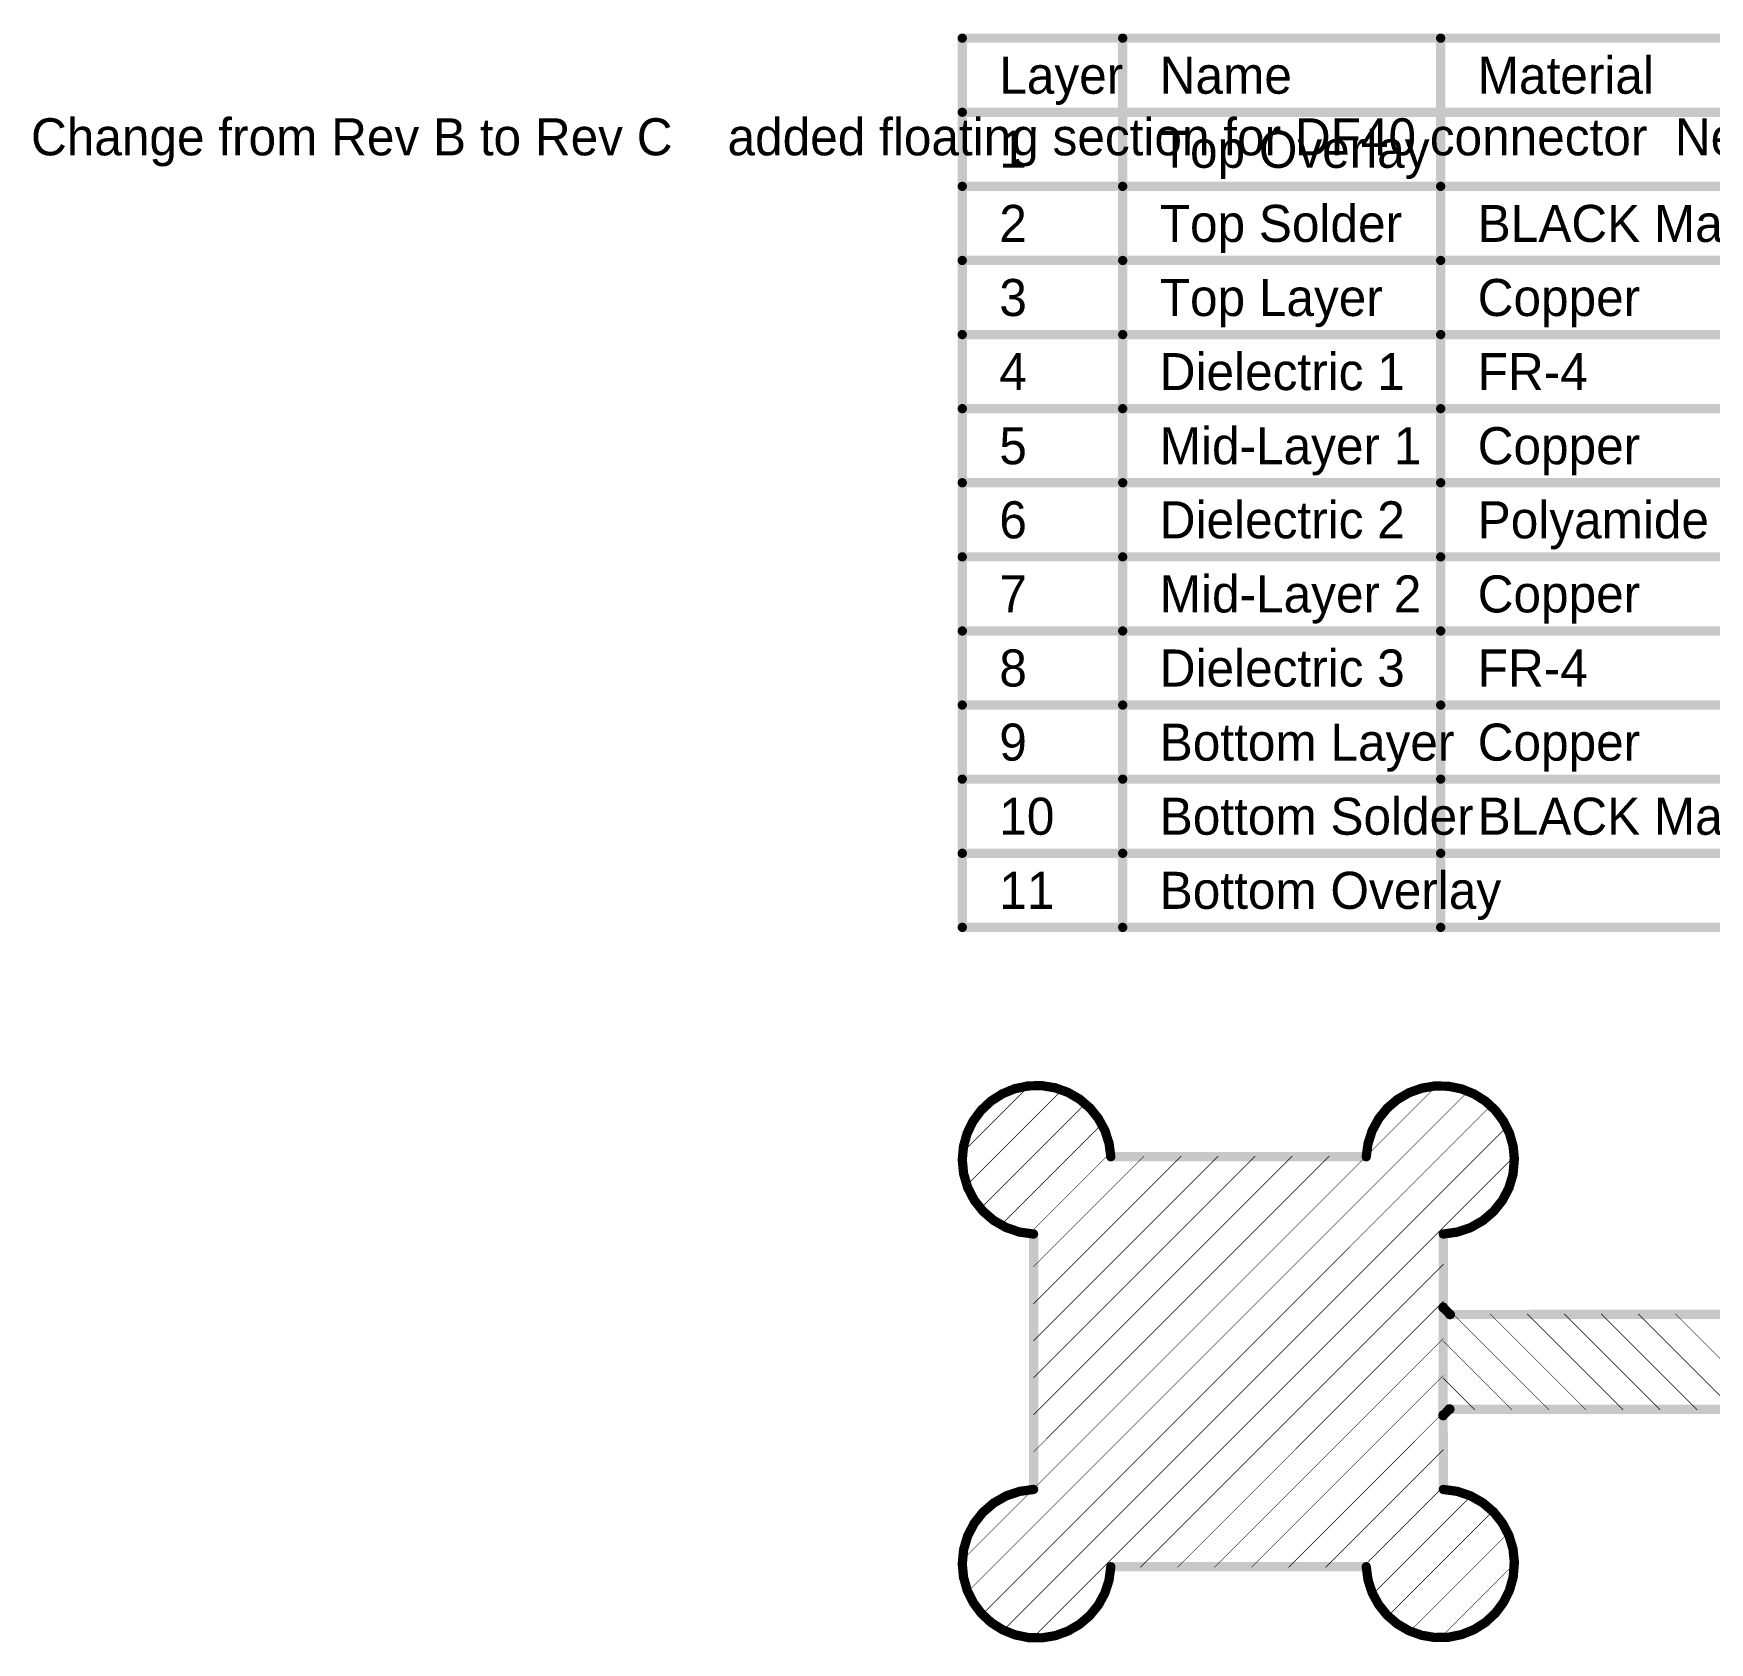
# Model space of a CAD drawing. Extents: x 17 to 262, y 47 to 156.
# Drawn here: x 16.9 to 85.8, y 90 to 156.1 of the extents above; entities that cross this region are included whole.
import ezdxf

# ---------------------------------------------------------------- set-up
doc = ezdxf.new("R2010")
doc.units = 0
doc.layers.add('MECHANICAL16', color=56, linetype='CONTINUOUS')

msp = doc.modelspace()

# ---------------------------------------------------------------- linework, layer by layer
at = {"layer": 'MECHANICAL16'}
for points, const_width in [([(55.069, 155.95), (131.912, 155.95)], 0.381), ([(55.069, 119.374), (55.069, 155.95)], 0.381), ([(61.669, 119.374), (61.669, 155.95)], 0.381), ([(74.75, 119.374), (74.75, 155.95)], 0.381), ([(55.069, 152.902), (131.912, 152.902)], 0.381), ([(55.069, 149.854), (61.669, 149.854)], 0.381), ([(61.669, 149.854), (74.75, 149.854)], 0.381), ([(74.75, 149.854), (90.716, 149.854)], 0.381), ([(55.069, 146.806), (61.669, 146.806)], 0.381), ([(61.669, 146.806), (74.75, 146.806)], 0.381), ([(74.75, 146.806), (90.716, 146.806)], 0.381), ([(55.069, 143.758), (61.669, 143.758)], 0.381), ([(61.669, 143.758), (74.75, 143.758)], 0.381), ([(74.75, 143.758), (90.716, 143.758)], 0.381), ([(55.069, 140.71), (61.669, 140.71)], 0.381), ([(61.669, 140.71), (74.75, 140.71)], 0.381), ([(74.75, 140.71), (90.716, 140.71)], 0.381), ([(55.069, 137.662), (61.669, 137.662)], 0.381), ([(61.669, 137.662), (74.75, 137.662)], 0.381), ([(74.75, 137.662), (90.716, 137.662)], 0.381), ([(55.069, 134.614), (61.669, 134.614)], 0.381), ([(61.669, 134.614), (74.75, 134.614)], 0.381), ([(74.75, 134.614), (90.716, 134.614)], 0.381), ([(55.069, 131.566), (61.669, 131.566)], 0.381), ([(61.669, 131.566), (74.75, 131.566)], 0.381), ([(74.75, 131.566), (90.716, 131.566)], 0.381), ([(55.069, 128.518), (61.669, 128.518)], 0.381), ([(61.669, 128.518), (74.75, 128.518)], 0.381), ([(74.75, 128.518), (90.716, 128.518)], 0.381), ([(55.069, 125.47), (61.669, 125.47)], 0.381), ([(61.669, 125.47), (74.75, 125.47)], 0.381), ([(74.75, 125.47), (90.716, 125.47)], 0.381), ([(55.069, 122.422), (61.669, 122.422)], 0.381), ([(61.669, 122.422), (74.75, 122.422)], 0.381), ([(74.75, 122.422), (90.716, 122.422)], 0.381), ([(55.069, 119.374), (61.669, 119.374)], 0.381), ([(61.669, 119.374), (74.75, 119.374)], 0.381), ([(74.75, 119.374), (90.716, 119.374)], 0.381), ([(55.097, 110.134), (57.836, 112.874)], 0.0254), ([(55.256, 108.77), (59.178, 112.691)], 0.0254), ([(55.293, 92.043), (75.888, 112.637)], 0.0254), ([(55.847, 111.853), (56.255, 112.232)], 0.381), ([(56.255, 112.232), (56.724, 112.532)], 0.381), ([(56.724, 112.532), (57.24, 112.741)], 0.381), ([(57.24, 112.741), (57.786, 112.853)], 0.381), ([(57.786, 112.853), (58.342, 112.864)], 0.381), ([(58.342, 112.864), (58.892, 112.775)], 0.381), ([(58.892, 112.775), (59.416, 112.587)], 0.381), ([(59.416, 112.587), (59.897, 112.307)], 0.381), ([(59.897, 112.307), (60.32, 111.944)], 0.381), ([(71.688, 109.962), (74.594, 112.867)], 0.0254), ([(72.547, 111.933), (72.968, 112.293)], 0.381), ([(72.968, 112.293), (73.446, 112.572)], 0.381), ([(73.446, 112.572), (73.967, 112.759)], 0.381), ([(73.967, 112.759), (74.514, 112.849)], 0.381), ([(74.514, 112.849), (75.068, 112.839)], 0.381), ([(75.068, 112.839), (75.611, 112.729)], 0.381), ([(75.611, 112.729), (76.125, 112.522)], 0.381), ([(76.125, 112.522), (76.593, 112.226)], 0.381), ([(76.593, 112.226), (76.999, 111.85)], 0.381), ([(55.516, 111.406), (55.847, 111.853)], 0.381), ([(55.819, 107.808), (60.134, 112.123)], 0.0254), ([(55.883, 91.109), (76.815, 112.04)], 0.0254), ([(60.32, 111.944), (60.669, 111.511)], 0.381), ([(60.669, 111.511), (60.935, 111.021)], 0.381), ([(72.199, 111.502), (72.547, 111.933)], 0.381), ([(76.999, 111.85), (77.331, 111.407)], 0.381), ([(55.12, 110.37), (55.27, 110.906)], 0.381), ([(55.27, 110.906), (55.516, 111.406)], 0.381), ([(56.662, 107.128), (60.808, 111.274)], 0.0254), ([(56.751, 90.453), (77.462, 111.163)], 0.0254), ([(60.935, 111.021), (61.107, 110.492)], 0.381), ([(71.762, 110.489), (71.934, 111.015)], 0.381), ([(71.934, 111.015), (72.199, 111.502)], 0.381), ([(77.331, 111.407), (77.578, 110.91)], 0.381), ([(77.578, 110.91), (77.73, 110.378)], 0.381), ([(55.069, 109.815), (55.12, 110.37)], 0.381), ([(61.107, 110.492), (61.18, 109.94)], 0.381), ([(71.688, 109.94), (71.762, 110.489)], 0.381), ([(77.73, 110.378), (77.784, 109.827)], 0.381), ([(55.069, 109.815), (55.125, 109.234)], 0.381), ([(57.825, 106.766), (61.161, 110.103)], 0.0254), ([(57.962, 90.14), (77.774, 109.951)], 0.0254), ([(58.001, 96.275), (71.686, 109.959)], 0.0254), ([(58.001, 97.799), (70.162, 109.959)], 0.0254), ([(58.001, 99.323), (68.638, 109.959)], 0.0254), ([(58.001, 100.847), (67.114, 109.959)], 0.0254), ([(58.001, 102.371), (65.59, 109.959)], 0.0254), ([(58.001, 103.895), (64.066, 109.959)], 0.0254), ([(58.001, 105.419), (62.542, 109.959)], 0.0254), ([(61.18, 109.94), (71.688, 109.94)], 0.381), ([(77.725, 109.212), (77.776, 109.791)], 0.381), ([(77.766, 109.804), (77.769, 109.82)], 0.381), ([(77.766, 109.804), (77.776, 109.791)], 0.381), ([(77.769, 109.82), (77.784, 109.827)], 0.381), ([(55.125, 109.234), (55.29, 108.674)], 0.381), ([(77.558, 108.657), (77.725, 109.212)], 0.381), ([(55.29, 108.674), (55.559, 108.156)], 0.381), ([(55.559, 108.156), (55.921, 107.698)], 0.381), ([(76.928, 107.69), (77.289, 108.143)], 0.381), ([(77.289, 108.143), (77.558, 108.657)], 0.381), ([(55.921, 107.698), (56.364, 107.318)], 0.381), ([(76.487, 107.313), (76.928, 107.69)], 0.381), ([(56.364, 107.318), (56.87, 107.028)], 0.381), ([(56.87, 107.028), (57.423, 106.841)], 0.381), ([(57.423, 106.841), (58.001, 106.761)], 0.381), ([(58.001, 96.254), (58.001, 106.761)], 0.381), ([(74.859, 106.761), (75.434, 106.84)], 0.381), ([(74.859, 103.755), (74.859, 106.761)], 0.381), ([(75.434, 106.84), (75.983, 107.026)], 0.381), ([(75.983, 107.026), (76.487, 107.313)], 0.381), ([(62.402, 93.055), (74.859, 105.513)], 0.0254), ([(63.926, 93.055), (74.859, 103.989)], 0.0254), ([(74.841, 103.732), (74.845, 103.748)], 0.381), ([(74.841, 103.732), (74.854, 103.718)], 0.381), ([(74.845, 103.748), (74.859, 103.755)], 0.381), ([(74.849, 99.315), (74.854, 103.718)], 0.381), ([(74.849, 99.315), (74.854, 103.718)], 0.381), ([(74.854, 103.718), (74.869, 103.72)], 0.381), ([(74.869, 103.72), (75.12, 103.475)], 0.381), ([(75.114, 103.462), (75.12, 103.475)], 0.381), ([(75.114, 103.462), (75.12, 103.448)], 0.381), ([(75.12, 103.448), (75.135, 103.444)], 0.381), ([(75.135, 103.444), (75.148, 103.451)], 0.381), ([(75.148, 103.451), (115.656, 103.462)], 0.381), ([(75.265, 103.471), (79.202, 99.533)], 0.0254), ([(76.788, 103.471), (80.726, 99.533)], 0.0254), ([(78.312, 103.472), (82.25, 99.533)], 0.0254), ([(79.836, 103.472), (83.774, 99.533)], 0.0254), ([(81.359, 103.472), (85.298, 99.533)], 0.0254), ([(82.883, 103.473), (86.822, 99.533)], 0.0254), ([(84.406, 103.473), (88.346, 99.533)], 0.0254), ([(65.45, 93.055), (74.852, 102.458)], 0.0254), ([(74.852, 102.359), (77.678, 99.533)], 0.0254), ([(66.974, 93.055), (74.851, 100.932)], 0.0254), ([(74.851, 100.837), (76.154, 99.533)], 0.0254), ([(68.498, 93.055), (74.849, 99.407)], 0.0254), ([(74.841, 99.297), (74.845, 99.313)], 0.381), ([(74.841, 99.297), (74.852, 99.285)], 0.381), ([(74.845, 99.313), (74.849, 99.315)], 0.381), ([(74.849, 99.315), (74.858, 99.32)], 0.381), ([(74.852, 99.285), (74.86, 96.254)], 0.381), ([(74.858, 99.32), (74.873, 99.315)], 0.381), ([(74.873, 99.315), (75.093, 99.548)], 0.381), ([(75.093, 99.548), (75.096, 99.564)], 0.381), ([(75.096, 99.564), (75.109, 99.571)], 0.381), ([(75.109, 99.571), (75.123, 99.566)], 0.381), ([(75.123, 99.566), (75.129, 99.553)], 0.381), ([(75.129, 99.553), (115.669, 99.553)], 0.381), ([(70.022, 93.055), (74.855, 97.889)], 0.0254), ([(55.082, 93.356), (57.999, 96.273)], 0.0254), ([(55.921, 95.316), (56.364, 95.697)], 0.381), ([(56.364, 95.697), (56.87, 95.986)], 0.381), ([(56.87, 95.986), (57.423, 96.174)], 0.381), ([(57.423, 96.174), (58.001, 96.254)], 0.381), ([(71.546, 93.055), (74.859, 96.369)], 0.0254), ([(71.956, 91.941), (76.009, 95.994)], 0.0254), ([(74.86, 96.254), (75.434, 96.175)], 0.381), ([(75.434, 96.175), (75.984, 95.989)], 0.381), ([(75.984, 95.989), (76.488, 95.702)], 0.381), ([(76.488, 95.702), (76.929, 95.325)], 0.381), ([(55.559, 94.859), (55.921, 95.316)], 0.381), ([(72.576, 91.038), (76.904, 95.366)], 0.0254), ([(76.929, 95.325), (77.29, 94.871)], 0.381), ([(55.125, 93.781), (55.29, 94.34)], 0.381), ([(55.29, 94.34), (55.559, 94.859)], 0.381), ([(73.475, 90.413), (77.518, 94.456)], 0.0254), ([(77.29, 94.871), (77.559, 94.358)], 0.381), ([(77.559, 94.358), (77.726, 93.802)], 0.381), ([(55.069, 93.199), (55.125, 93.781)], 0.381), ([(77.726, 93.802), (77.785, 93.225)], 0.381), ([(55.069, 93.199), (55.12, 92.645)], 0.381), ([(61.107, 92.523), (61.18, 93.075)], 0.381), ([(61.18, 93.075), (71.688, 93.075)], 0.381), ([(71.688, 93.075), (71.762, 92.526)], 0.381), ([(74.736, 90.149), (77.777, 93.19)], 0.0254), ([(77.731, 92.636), (77.777, 93.19)], 0.381), ([(77.767, 93.202), (77.77, 93.218)], 0.381), ([(77.767, 93.202), (77.777, 93.19)], 0.381), ([(77.77, 93.218), (77.785, 93.225)], 0.381), ([(55.12, 92.645), (55.27, 92.109)], 0.381), ([(60.935, 91.994), (61.107, 92.523)], 0.381), ([(71.762, 92.526), (71.934, 91.999)], 0.381), ([(77.579, 92.104), (77.731, 92.636)], 0.381), ([(55.27, 92.109), (55.516, 91.609)], 0.381), ([(55.516, 91.609), (55.847, 91.162)], 0.381), ([(60.669, 91.504), (60.935, 91.994)], 0.381), ([(71.934, 91.999), (72.199, 91.513)], 0.381), ([(72.199, 91.513), (72.547, 91.082)], 0.381), ([(77, 91.164), (77.332, 91.608)], 0.381), ([(77.332, 91.608), (77.579, 92.104)], 0.381), ([(55.847, 91.162), (56.255, 90.782)], 0.381), ([(59.897, 90.708), (60.32, 91.071)], 0.381), ([(60.32, 91.071), (60.669, 91.504)], 0.381), ([(72.547, 91.082), (72.968, 90.721)], 0.381), ([(76.593, 90.788), (77, 91.164)], 0.381), ([(56.255, 90.782), (56.724, 90.483)], 0.381), ([(56.724, 90.483), (57.24, 90.274)], 0.381), ([(57.24, 90.274), (57.786, 90.162)], 0.381), ([(57.786, 90.162), (58.342, 90.15)], 0.381), ([(58.342, 90.15), (58.892, 90.24)], 0.381), ([(58.892, 90.24), (59.416, 90.428)], 0.381), ([(59.416, 90.428), (59.897, 90.708)], 0.381), ([(72.968, 90.721), (73.446, 90.442)], 0.381), ([(73.446, 90.442), (73.968, 90.255)], 0.381), ([(73.968, 90.255), (74.514, 90.165)], 0.381), ([(74.514, 90.165), (75.068, 90.175)], 0.381), ([(75.068, 90.175), (75.611, 90.285)], 0.381), ([(75.611, 90.285), (76.125, 90.492)], 0.381), ([(76.125, 90.492), (76.593, 90.788)], 0.381)]:
    msp.add_lwpolyline(points, dxfattribs=dict(at, const_width=const_width))
for points, const_width in [([(54.974, 155.95, 1), (55.165, 155.95, 1)], 0.191), ([(54.974, 155.95, 1), (55.165, 155.95, 1)], 0.191), ([(61.574, 155.95, 1), (61.765, 155.95, 1)], 0.191), ([(74.655, 155.95, 1), (74.846, 155.95, 1)], 0.191), ([(54.974, 152.902, 1), (55.165, 152.902, 1)], 0.191), ([(54.974, 149.854, 1), (55.165, 149.854, 1)], 0.191), ([(61.574, 149.854, 1), (61.765, 149.854, 1)], 0.191), ([(61.574, 149.854, 1), (61.765, 149.854, 1)], 0.191), ([(74.655, 149.854, 1), (74.846, 149.854, 1)], 0.191), ([(74.655, 149.854, 1), (74.846, 149.854, 1)], 0.191), ([(54.974, 146.806, 1), (55.165, 146.806, 1)], 0.191), ([(61.574, 146.806, 1), (61.765, 146.806, 1)], 0.191), ([(61.574, 146.806, 1), (61.765, 146.806, 1)], 0.191), ([(74.655, 146.806, 1), (74.846, 146.806, 1)], 0.191), ([(74.655, 146.806, 1), (74.846, 146.806, 1)], 0.191), ([(54.974, 143.758, 1), (55.165, 143.758, 1)], 0.191), ([(61.574, 143.758, 1), (61.765, 143.758, 1)], 0.191), ([(61.574, 143.758, 1), (61.765, 143.758, 1)], 0.191), ([(74.655, 143.758, 1), (74.846, 143.758, 1)], 0.191), ([(74.655, 143.758, 1), (74.846, 143.758, 1)], 0.191), ([(54.974, 140.71, 1), (55.165, 140.71, 1)], 0.191), ([(61.574, 140.71, 1), (61.765, 140.71, 1)], 0.191), ([(61.574, 140.71, 1), (61.765, 140.71, 1)], 0.191), ([(74.655, 140.71, 1), (74.846, 140.71, 1)], 0.191), ([(74.655, 140.71, 1), (74.846, 140.71, 1)], 0.191), ([(54.974, 137.662, 1), (55.165, 137.662, 1)], 0.191), ([(61.574, 137.662, 1), (61.765, 137.662, 1)], 0.191), ([(61.574, 137.662, 1), (61.765, 137.662, 1)], 0.191), ([(74.655, 137.662, 1), (74.846, 137.662, 1)], 0.191), ([(74.655, 137.662, 1), (74.846, 137.662, 1)], 0.191), ([(54.974, 134.614, 1), (55.165, 134.614, 1)], 0.191), ([(61.574, 134.614, 1), (61.765, 134.614, 1)], 0.191), ([(61.574, 134.614, 1), (61.765, 134.614, 1)], 0.191), ([(74.655, 134.614, 1), (74.846, 134.614, 1)], 0.191), ([(74.655, 134.614, 1), (74.846, 134.614, 1)], 0.191), ([(54.974, 131.566, 1), (55.165, 131.566, 1)], 0.191), ([(61.574, 131.566, 1), (61.765, 131.566, 1)], 0.191), ([(61.574, 131.566, 1), (61.765, 131.566, 1)], 0.191), ([(74.655, 131.566, 1), (74.846, 131.566, 1)], 0.191), ([(74.655, 131.566, 1), (74.846, 131.566, 1)], 0.191), ([(54.974, 128.518, 1), (55.165, 128.518, 1)], 0.191), ([(61.574, 128.518, 1), (61.765, 128.518, 1)], 0.191), ([(61.574, 128.518, 1), (61.765, 128.518, 1)], 0.191), ([(74.655, 128.518, 1), (74.846, 128.518, 1)], 0.191), ([(74.655, 128.518, 1), (74.846, 128.518, 1)], 0.191), ([(54.974, 125.47, 1), (55.165, 125.47, 1)], 0.191), ([(61.574, 125.47, 1), (61.765, 125.47, 1)], 0.191), ([(61.574, 125.47, 1), (61.765, 125.47, 1)], 0.191), ([(74.655, 125.47, 1), (74.846, 125.47, 1)], 0.191), ([(74.655, 125.47, 1), (74.846, 125.47, 1)], 0.191), ([(54.974, 122.422, 1), (55.165, 122.422, 1)], 0.191), ([(61.574, 122.422, 1), (61.765, 122.422, 1)], 0.191), ([(61.574, 122.422, 1), (61.765, 122.422, 1)], 0.191), ([(74.655, 122.422, 1), (74.846, 122.422, 1)], 0.191), ([(74.655, 122.422, 1), (74.846, 122.422, 1)], 0.191), ([(54.974, 119.374, 1), (55.165, 119.374, 1)], 0.191), ([(54.974, 119.374, 1), (55.165, 119.374, 1)], 0.191), ([(61.574, 119.374, 1), (61.765, 119.374, 1)], 0.191), ([(61.574, 119.374, 1), (61.765, 119.374, 1)], 0.191), ([(61.574, 119.374, 1), (61.765, 119.374, 1)], 0.191), ([(74.655, 119.374, 1), (74.846, 119.374, 1)], 0.191), ([(74.655, 119.374, 1), (74.846, 119.374, 1)], 0.191), ([(74.655, 119.374, 1), (74.846, 119.374, 1)], 0.191), ([(56.16, 112.232, 1), (56.35, 112.232, 1)], 0.191), ([(56.16, 112.232, 1), (56.35, 112.232, 1)], 0.191), ([(56.629, 112.532, 1), (56.82, 112.532, 1)], 0.191), ([(56.629, 112.532, 1), (56.82, 112.532, 1)], 0.191), ([(57.145, 112.741, 1), (57.336, 112.741, 1)], 0.191), ([(57.145, 112.741, 1), (57.336, 112.741, 1)], 0.191), ([(57.69, 112.853, 1), (57.881, 112.853, 1)], 0.191), ([(57.69, 112.853, 1), (57.881, 112.853, 1)], 0.191), ([(57.83, 112.874, 1), (57.842, 112.874, 1)], 0.0127), ([(58.247, 112.864, 1), (58.438, 112.864, 1)], 0.191), ([(58.247, 112.864, 1), (58.438, 112.864, 1)], 0.191), ([(58.797, 112.775, 1), (58.987, 112.775, 1)], 0.191), ([(58.797, 112.775, 1), (58.987, 112.775, 1)], 0.191), ([(59.172, 112.691, 1), (59.184, 112.691, 1)], 0.0127), ([(59.321, 112.587, 1), (59.511, 112.587, 1)], 0.191), ([(59.321, 112.587, 1), (59.511, 112.587, 1)], 0.191), ([(59.802, 112.307, 1), (59.992, 112.307, 1)], 0.191), ([(59.802, 112.307, 1), (59.992, 112.307, 1)], 0.191), ([(72.872, 112.293, 1), (73.063, 112.293, 1)], 0.191), ([(72.872, 112.293, 1), (73.063, 112.293, 1)], 0.191), ([(73.351, 112.572, 1), (73.542, 112.572, 1)], 0.191), ([(73.351, 112.572, 1), (73.542, 112.572, 1)], 0.191), ([(73.872, 112.759, 1), (74.063, 112.759, 1)], 0.191), ([(73.872, 112.759, 1), (74.063, 112.759, 1)], 0.191), ([(74.419, 112.849, 1), (74.609, 112.849, 1)], 0.191), ([(74.419, 112.849, 1), (74.609, 112.849, 1)], 0.191), ([(74.588, 112.867, 1), (74.6, 112.867, 1)], 0.0127), ([(74.973, 112.839, 1), (75.163, 112.839, 1)], 0.191), ([(74.973, 112.839, 1), (75.163, 112.839, 1)], 0.191), ([(75.515, 112.729, 1), (75.706, 112.729, 1)], 0.191), ([(75.515, 112.729, 1), (75.706, 112.729, 1)], 0.191), ([(75.881, 112.637, 1), (75.894, 112.637, 1)], 0.0127), ([(76.029, 112.522, 1), (76.22, 112.522, 1)], 0.191), ([(76.029, 112.522, 1), (76.22, 112.522, 1)], 0.191), ([(76.497, 112.226, 1), (76.688, 112.226, 1)], 0.191), ([(76.497, 112.226, 1), (76.688, 112.226, 1)], 0.191), ([(55.752, 111.853, 1), (55.943, 111.853, 1)], 0.191), ([(55.752, 111.853, 1), (55.943, 111.853, 1)], 0.191), ([(60.127, 112.123, 1), (60.14, 112.123, 1)], 0.0127), ([(60.224, 111.944, 1), (60.415, 111.944, 1)], 0.191), ([(60.224, 111.944, 1), (60.415, 111.944, 1)], 0.191), ([(60.574, 111.511, 1), (60.765, 111.511, 1)], 0.191), ([(60.574, 111.511, 1), (60.765, 111.511, 1)], 0.191), ([(72.452, 111.933, 1), (72.642, 111.933, 1)], 0.191), ([(72.452, 111.933, 1), (72.642, 111.933, 1)], 0.191), ([(76.808, 112.04, 1), (76.821, 112.04, 1)], 0.0127), ([(76.904, 111.85, 1), (77.095, 111.85, 1)], 0.191), ([(76.904, 111.85, 1), (77.095, 111.85, 1)], 0.191), ([(55.175, 110.906, 1), (55.366, 110.906, 1)], 0.191), ([(55.175, 110.906, 1), (55.366, 110.906, 1)], 0.191), ([(55.42, 111.406, 1), (55.611, 111.406, 1)], 0.191), ([(55.42, 111.406, 1), (55.611, 111.406, 1)], 0.191), ([(60.84, 111.021, 1), (61.03, 111.021, 1)], 0.191), ([(60.84, 111.021, 1), (61.03, 111.021, 1)], 0.191), ([(60.802, 111.274, 1), (60.815, 111.274, 1)], 0.0127), ([(71.839, 111.015, 1), (72.03, 111.015, 1)], 0.191), ([(71.839, 111.015, 1), (72.03, 111.015, 1)], 0.191), ([(72.104, 111.502, 1), (72.294, 111.502, 1)], 0.191), ([(72.104, 111.502, 1), (72.294, 111.502, 1)], 0.191), ([(77.236, 111.407, 1), (77.427, 111.407, 1)], 0.191), ([(77.236, 111.407, 1), (77.427, 111.407, 1)], 0.191), ([(77.482, 110.91, 1), (77.673, 110.91, 1)], 0.191), ([(77.482, 110.91, 1), (77.673, 110.91, 1)], 0.191), ([(77.455, 111.163, 1), (77.468, 111.163, 1)], 0.0127), ([(55.025, 110.37, 1), (55.215, 110.37, 1)], 0.191), ([(55.025, 110.37, 1), (55.215, 110.37, 1)], 0.191), ([(61.012, 110.492, 1), (61.202, 110.492, 1)], 0.191), ([(61.012, 110.492, 1), (61.202, 110.492, 1)], 0.191), ([(71.667, 110.489, 1), (71.857, 110.489, 1)], 0.191), ([(71.667, 110.489, 1), (71.857, 110.489, 1)], 0.191), ([(77.635, 110.378, 1), (77.825, 110.378, 1)], 0.191), ([(77.635, 110.378, 1), (77.825, 110.378, 1)], 0.191), ([(54.974, 109.815, 1), (55.165, 109.815, 1)], 0.191), ([(54.974, 109.815, 1), (55.165, 109.815, 1)], 0.191), ([(55.09, 110.134, 1), (55.103, 110.134, 1)], 0.0127), ([(61.085, 109.94, 1), (61.275, 109.94, 1)], 0.191), ([(61.085, 109.94, 1), (61.275, 109.94, 1)], 0.191), ([(61.155, 110.103, 1), (61.168, 110.103, 1)], 0.0127), ([(62.536, 109.959, 1), (62.548, 109.959, 1)], 0.0127), ([(64.06, 109.959, 1), (64.072, 109.959, 1)], 0.0127), ([(65.584, 109.959, 1), (65.596, 109.959, 1)], 0.0127), ([(67.108, 109.959, 1), (67.12, 109.959, 1)], 0.0127), ([(68.632, 109.959, 1), (68.644, 109.959, 1)], 0.0127), ([(70.156, 109.959, 1), (70.168, 109.959, 1)], 0.0127), ([(71.593, 109.94, 1), (71.783, 109.94, 1)], 0.191), ([(71.593, 109.94, 1), (71.783, 109.94, 1)], 0.191), ([(71.68, 109.959, 1), (71.692, 109.959, 1)], 0.0127), ([(71.682, 109.962, 1), (71.695, 109.962, 1)], 0.0127), ([(77.671, 109.804, 1), (77.861, 109.804, 1)], 0.191), ([(77.671, 109.804, 1), (77.861, 109.804, 1)], 0.191), ([(77.674, 109.82, 1), (77.865, 109.82, 1)], 0.191), ([(77.674, 109.82, 1), (77.865, 109.82, 1)], 0.191), ([(77.681, 109.791, 1), (77.871, 109.791, 1)], 0.191), ([(77.681, 109.791, 1), (77.871, 109.791, 1)], 0.191), ([(77.689, 109.827, 1), (77.879, 109.827, 1)], 0.191), ([(77.689, 109.827, 1), (77.879, 109.827, 1)], 0.191), ([(77.767, 109.951, 1), (77.78, 109.951, 1)], 0.0127), ([(55.03, 109.234, 1), (55.22, 109.234, 1)], 0.191), ([(55.03, 109.234, 1), (55.22, 109.234, 1)], 0.191), ([(77.63, 109.212, 1), (77.821, 109.212, 1)], 0.191), ([(77.63, 109.212, 1), (77.821, 109.212, 1)], 0.191), ([(55.195, 108.674, 1), (55.385, 108.674, 1)], 0.191), ([(55.195, 108.674, 1), (55.385, 108.674, 1)], 0.191), ([(55.25, 108.77, 1), (55.263, 108.77, 1)], 0.0127), ([(55.464, 108.156, 1), (55.654, 108.156, 1)], 0.191), ([(55.464, 108.156, 1), (55.654, 108.156, 1)], 0.191), ([(77.194, 108.143, 1), (77.385, 108.143, 1)], 0.191), ([(77.194, 108.143, 1), (77.385, 108.143, 1)], 0.191), ([(77.463, 108.657, 1), (77.654, 108.657, 1)], 0.191), ([(77.463, 108.657, 1), (77.654, 108.657, 1)], 0.191), ([(55.826, 107.698, 1), (56.016, 107.698, 1)], 0.191), ([(55.826, 107.698, 1), (56.016, 107.698, 1)], 0.191), ([(55.812, 107.808, 1), (55.825, 107.808, 1)], 0.0127), ([(76.833, 107.69, 1), (77.023, 107.69, 1)], 0.191), ([(76.833, 107.69, 1), (77.023, 107.69, 1)], 0.191), ([(56.268, 107.318, 1), (56.459, 107.318, 1)], 0.191), ([(56.268, 107.318, 1), (56.459, 107.318, 1)], 0.191), ([(56.656, 107.128, 1), (56.669, 107.128, 1)], 0.0127), ([(56.775, 107.028, 1), (56.966, 107.028, 1)], 0.191), ([(56.775, 107.028, 1), (56.966, 107.028, 1)], 0.191), ([(57.328, 106.841, 1), (57.518, 106.841, 1)], 0.191), ([(57.328, 106.841, 1), (57.518, 106.841, 1)], 0.191), ([(57.906, 106.761, 1), (58.097, 106.761, 1)], 0.191), ([(57.906, 106.761, 1), (58.097, 106.761, 1)], 0.191), ([(74.764, 106.761, 1), (74.954, 106.761, 1)], 0.191), ([(74.764, 106.761, 1), (74.954, 106.761, 1)], 0.191), ([(75.338, 106.84, 1), (75.529, 106.84, 1)], 0.191), ([(75.338, 106.84, 1), (75.529, 106.84, 1)], 0.191), ([(75.888, 107.026, 1), (76.078, 107.026, 1)], 0.191), ([(75.888, 107.026, 1), (76.078, 107.026, 1)], 0.191), ([(76.392, 107.313, 1), (76.582, 107.313, 1)], 0.191), ([(76.392, 107.313, 1), (76.582, 107.313, 1)], 0.191), ([(57.818, 106.766, 1), (57.831, 106.766, 1)], 0.0127), ([(74.853, 105.513, 1), (74.865, 105.513, 1)], 0.0127), ([(57.995, 105.419, 1), (58.008, 105.419, 1)], 0.0127), ([(57.995, 103.895, 1), (58.008, 103.895, 1)], 0.0127), ([(74.746, 103.732, 1), (74.936, 103.732, 1)], 0.191), ([(74.746, 103.732, 1), (74.936, 103.732, 1)], 0.191), ([(74.749, 103.748, 1), (74.94, 103.748, 1)], 0.191), ([(74.749, 103.748, 1), (74.94, 103.748, 1)], 0.191), ([(74.759, 103.718, 1), (74.949, 103.718, 1)], 0.191), ([(74.759, 103.718, 1), (74.949, 103.718, 1)], 0.191), ([(74.759, 103.718, 1), (74.949, 103.718, 1)], 0.191), ([(74.759, 103.718, 1), (74.949, 103.718, 1)], 0.191), ([(74.764, 103.755, 1), (74.954, 103.755, 1)], 0.191), ([(74.764, 103.755, 1), (74.954, 103.755, 1)], 0.191), ([(74.774, 103.72, 1), (74.964, 103.72, 1)], 0.191), ([(74.774, 103.72, 1), (74.964, 103.72, 1)], 0.191), ([(74.853, 103.989, 1), (74.865, 103.989, 1)], 0.0127), ([(75.019, 103.462, 1), (75.21, 103.462, 1)], 0.191), ([(75.019, 103.462, 1), (75.21, 103.462, 1)], 0.191), ([(75.024, 103.475, 1), (75.215, 103.475, 1)], 0.191), ([(75.024, 103.475, 1), (75.215, 103.475, 1)], 0.191), ([(75.025, 103.448, 1), (75.216, 103.448, 1)], 0.191), ([(75.025, 103.448, 1), (75.216, 103.448, 1)], 0.191), ([(75.04, 103.444, 1), (75.23, 103.444, 1)], 0.191), ([(75.04, 103.444, 1), (75.23, 103.444, 1)], 0.191), ([(75.053, 103.451, 1), (75.243, 103.451, 1)], 0.191), ([(75.053, 103.451, 1), (75.243, 103.451, 1)], 0.191), ([(75.258, 103.471, 1), (75.271, 103.471, 1)], 0.0127), ([(76.782, 103.471, 1), (76.795, 103.471, 1)], 0.0127), ([(78.306, 103.472, 1), (78.318, 103.472, 1)], 0.0127), ([(79.829, 103.472, 1), (79.842, 103.472, 1)], 0.0127), ([(81.353, 103.472, 1), (81.365, 103.472, 1)], 0.0127), ([(82.876, 103.473, 1), (82.889, 103.473, 1)], 0.0127), ([(84.4, 103.473, 1), (84.413, 103.473, 1)], 0.0127), ([(57.995, 102.371, 1), (58.008, 102.371, 1)], 0.0127), ([(74.846, 102.458, 1), (74.859, 102.458, 1)], 0.0127), ([(74.846, 102.359, 1), (74.859, 102.359, 1)], 0.0127), ([(57.995, 100.847, 1), (58.008, 100.847, 1)], 0.0127), ([(74.844, 100.932, 1), (74.857, 100.932, 1)], 0.0127), ([(74.844, 100.837, 1), (74.857, 100.837, 1)], 0.0127), ([(57.995, 99.323, 1), (58.008, 99.323, 1)], 0.0127), ([(74.746, 99.297, 1), (74.937, 99.297, 1)], 0.191), ([(74.746, 99.297, 1), (74.937, 99.297, 1)], 0.191), ([(74.749, 99.313, 1), (74.94, 99.313, 1)], 0.191), ([(74.749, 99.313, 1), (74.94, 99.313, 1)], 0.191), ([(74.754, 99.315, 1), (74.944, 99.315, 1)], 0.191), ([(74.754, 99.315, 1), (74.944, 99.315, 1)], 0.191), ([(74.754, 99.315, 1), (74.944, 99.315, 1)], 0.191), ([(74.754, 99.315, 1), (74.944, 99.315, 1)], 0.191), ([(74.756, 99.285, 1), (74.947, 99.285, 1)], 0.191), ([(74.756, 99.285, 1), (74.947, 99.285, 1)], 0.191), ([(74.763, 99.32, 1), (74.954, 99.32, 1)], 0.191), ([(74.763, 99.32, 1), (74.954, 99.32, 1)], 0.191), ([(74.777, 99.315, 1), (74.968, 99.315, 1)], 0.191), ([(74.777, 99.315, 1), (74.968, 99.315, 1)], 0.191), ([(74.843, 99.407, 1), (74.855, 99.407, 1)], 0.0127), ([(74.998, 99.548, 1), (75.188, 99.548, 1)], 0.191), ([(74.998, 99.548, 1), (75.188, 99.548, 1)], 0.191), ([(75.001, 99.564, 1), (75.191, 99.564, 1)], 0.191), ([(75.001, 99.564, 1), (75.191, 99.564, 1)], 0.191), ([(75.014, 99.571, 1), (75.204, 99.571, 1)], 0.191), ([(75.014, 99.571, 1), (75.204, 99.571, 1)], 0.191), ([(75.028, 99.566, 1), (75.219, 99.566, 1)], 0.191), ([(75.028, 99.566, 1), (75.219, 99.566, 1)], 0.191), ([(75.034, 99.553, 1), (75.225, 99.553, 1)], 0.191), ([(75.034, 99.553, 1), (75.225, 99.553, 1)], 0.191), ([(76.148, 99.533, 1), (76.161, 99.533, 1)], 0.0127), ([(77.672, 99.533, 1), (77.685, 99.533, 1)], 0.0127), ([(79.196, 99.533, 1), (79.209, 99.533, 1)], 0.0127), ([(80.72, 99.533, 1), (80.733, 99.533, 1)], 0.0127), ([(82.244, 99.533, 1), (82.257, 99.533, 1)], 0.0127), ([(83.768, 99.533, 1), (83.781, 99.533, 1)], 0.0127), ([(85.292, 99.533, 1), (85.305, 99.533, 1)], 0.0127), ([(57.995, 97.799, 1), (58.008, 97.799, 1)], 0.0127), ([(74.849, 97.889, 1), (74.862, 97.889, 1)], 0.0127), ([(56.268, 95.697, 1), (56.459, 95.697, 1)], 0.191), ([(56.268, 95.697, 1), (56.459, 95.697, 1)], 0.191), ([(56.775, 95.986, 1), (56.966, 95.986, 1)], 0.191), ([(56.775, 95.986, 1), (56.966, 95.986, 1)], 0.191), ([(57.328, 96.174, 1), (57.518, 96.174, 1)], 0.191), ([(57.328, 96.174, 1), (57.518, 96.174, 1)], 0.191), ([(57.906, 96.254, 1), (58.097, 96.254, 1)], 0.191), ([(57.906, 96.254, 1), (58.097, 96.254, 1)], 0.191), ([(57.993, 96.273, 1), (58.006, 96.273, 1)], 0.0127), ([(57.995, 96.275, 1), (58.008, 96.275, 1)], 0.0127), ([(74.764, 96.254, 1), (74.955, 96.254, 1)], 0.191), ([(74.764, 96.254, 1), (74.955, 96.254, 1)], 0.191), ([(74.853, 96.369, 1), (74.866, 96.369, 1)], 0.0127), ([(75.339, 96.175, 1), (75.53, 96.175, 1)], 0.191), ([(75.339, 96.175, 1), (75.53, 96.175, 1)], 0.191), ([(75.888, 95.989, 1), (76.079, 95.989, 1)], 0.191), ([(75.888, 95.989, 1), (76.079, 95.989, 1)], 0.191), ([(76.002, 95.994, 1), (76.015, 95.994, 1)], 0.0127), ([(76.393, 95.702, 1), (76.583, 95.702, 1)], 0.191), ([(76.393, 95.702, 1), (76.583, 95.702, 1)], 0.191), ([(55.826, 95.316, 1), (56.016, 95.316, 1)], 0.191), ([(55.826, 95.316, 1), (56.016, 95.316, 1)], 0.191), ([(76.834, 95.325, 1), (77.024, 95.325, 1)], 0.191), ([(76.834, 95.325, 1), (77.024, 95.325, 1)], 0.191), ([(76.898, 95.366, 1), (76.911, 95.366, 1)], 0.0127), ([(55.195, 94.34, 1), (55.385, 94.34, 1)], 0.191), ([(55.195, 94.34, 1), (55.385, 94.34, 1)], 0.191), ([(55.464, 94.859, 1), (55.654, 94.859, 1)], 0.191), ([(55.464, 94.859, 1), (55.654, 94.859, 1)], 0.191), ([(77.195, 94.871, 1), (77.386, 94.871, 1)], 0.191), ([(77.195, 94.871, 1), (77.386, 94.871, 1)], 0.191), ([(77.464, 94.358, 1), (77.655, 94.358, 1)], 0.191), ([(77.464, 94.358, 1), (77.655, 94.358, 1)], 0.191), ([(77.512, 94.456, 1), (77.525, 94.456, 1)], 0.0127), ([(55.03, 93.781, 1), (55.22, 93.781, 1)], 0.191), ([(55.03, 93.781, 1), (55.22, 93.781, 1)], 0.191), ([(77.631, 93.802, 1), (77.822, 93.802, 1)], 0.191), ([(77.631, 93.802, 1), (77.822, 93.802, 1)], 0.191), ([(54.974, 93.199, 1), (55.165, 93.199, 1)], 0.191), ([(54.974, 93.199, 1), (55.165, 93.199, 1)], 0.191), ([(55.076, 93.356, 1), (55.089, 93.356, 1)], 0.0127), ([(61.085, 93.075, 1), (61.275, 93.075, 1)], 0.191), ([(61.085, 93.075, 1), (61.275, 93.075, 1)], 0.191), ([(71.593, 93.075, 1), (71.783, 93.075, 1)], 0.191), ([(71.593, 93.075, 1), (71.783, 93.075, 1)], 0.191), ([(77.672, 93.202, 1), (77.862, 93.202, 1)], 0.191), ([(77.672, 93.202, 1), (77.862, 93.202, 1)], 0.191), ([(77.675, 93.218, 1), (77.866, 93.218, 1)], 0.191), ([(77.675, 93.218, 1), (77.866, 93.218, 1)], 0.191), ([(77.682, 93.19, 1), (77.872, 93.19, 1)], 0.191), ([(77.682, 93.19, 1), (77.872, 93.19, 1)], 0.191), ([(77.69, 93.225, 1), (77.88, 93.225, 1)], 0.191), ([(77.69, 93.225, 1), (77.88, 93.225, 1)], 0.191), ([(77.771, 93.19, 1), (77.783, 93.19, 1)], 0.0127), ([(55.025, 92.645, 1), (55.215, 92.645, 1)], 0.191), ([(55.025, 92.645, 1), (55.215, 92.645, 1)], 0.191), ([(61.012, 92.523, 1), (61.202, 92.523, 1)], 0.191), ([(61.012, 92.523, 1), (61.202, 92.523, 1)], 0.191), ([(62.396, 93.055, 1), (62.408, 93.055, 1)], 0.0127), ([(63.92, 93.055, 1), (63.932, 93.055, 1)], 0.0127), ([(65.444, 93.055, 1), (65.456, 93.055, 1)], 0.0127), ([(66.968, 93.055, 1), (66.98, 93.055, 1)], 0.0127), ([(68.492, 93.055, 1), (68.504, 93.055, 1)], 0.0127), ([(70.016, 93.055, 1), (70.028, 93.055, 1)], 0.0127), ([(71.54, 93.055, 1), (71.552, 93.055, 1)], 0.0127), ([(71.667, 92.526, 1), (71.857, 92.526, 1)], 0.191), ([(71.667, 92.526, 1), (71.857, 92.526, 1)], 0.191), ([(77.636, 92.636, 1), (77.826, 92.636, 1)], 0.191), ([(77.636, 92.636, 1), (77.826, 92.636, 1)], 0.191), ([(55.175, 92.109, 1), (55.366, 92.109, 1)], 0.191), ([(55.175, 92.109, 1), (55.366, 92.109, 1)], 0.191), ([(55.287, 92.043, 1), (55.3, 92.043, 1)], 0.0127), ([(55.42, 91.609, 1), (55.611, 91.609, 1)], 0.191), ([(55.42, 91.609, 1), (55.611, 91.609, 1)], 0.191), ([(60.84, 91.994, 1), (61.03, 91.994, 1)], 0.191), ([(60.84, 91.994, 1), (61.03, 91.994, 1)], 0.191), ([(71.839, 91.999, 1), (72.03, 91.999, 1)], 0.191), ([(71.839, 91.999, 1), (72.03, 91.999, 1)], 0.191), ([(71.949, 91.941, 1), (71.962, 91.941, 1)], 0.0127), ([(72.104, 91.513, 1), (72.294, 91.513, 1)], 0.191), ([(72.104, 91.513, 1), (72.294, 91.513, 1)], 0.191), ([(77.237, 91.608, 1), (77.427, 91.608, 1)], 0.191), ([(77.237, 91.608, 1), (77.427, 91.608, 1)], 0.191), ([(77.483, 92.104, 1), (77.674, 92.104, 1)], 0.191), ([(77.483, 92.104, 1), (77.674, 92.104, 1)], 0.191), ([(55.752, 91.162, 1), (55.943, 91.162, 1)], 0.191), ([(55.752, 91.162, 1), (55.943, 91.162, 1)], 0.191), ([(55.877, 91.109, 1), (55.89, 91.109, 1)], 0.0127), ([(60.224, 91.071, 1), (60.415, 91.071, 1)], 0.191), ([(60.224, 91.071, 1), (60.415, 91.071, 1)], 0.191), ([(60.574, 91.504, 1), (60.765, 91.504, 1)], 0.191), ([(60.574, 91.504, 1), (60.765, 91.504, 1)], 0.191), ([(72.452, 91.082, 1), (72.642, 91.082, 1)], 0.191), ([(72.452, 91.082, 1), (72.642, 91.082, 1)], 0.191), ([(72.57, 91.038, 1), (72.582, 91.038, 1)], 0.0127), ([(76.905, 91.164, 1), (77.095, 91.164, 1)], 0.191), ([(76.905, 91.164, 1), (77.095, 91.164, 1)], 0.191), ([(56.16, 90.782, 1), (56.35, 90.782, 1)], 0.191), ([(56.16, 90.782, 1), (56.35, 90.782, 1)], 0.191), ([(56.629, 90.483, 1), (56.82, 90.483, 1)], 0.191), ([(56.629, 90.483, 1), (56.82, 90.483, 1)], 0.191), ([(56.745, 90.453, 1), (56.758, 90.453, 1)], 0.0127), ([(57.145, 90.274, 1), (57.336, 90.274, 1)], 0.191), ([(57.145, 90.274, 1), (57.336, 90.274, 1)], 0.191), ([(57.69, 90.162, 1), (57.881, 90.162, 1)], 0.191), ([(57.69, 90.162, 1), (57.881, 90.162, 1)], 0.191), ([(58.247, 90.15, 1), (58.438, 90.15, 1)], 0.191), ([(58.247, 90.15, 1), (58.438, 90.15, 1)], 0.191), ([(58.797, 90.24, 1), (58.987, 90.24, 1)], 0.191), ([(58.797, 90.24, 1), (58.987, 90.24, 1)], 0.191), ([(59.321, 90.428, 1), (59.511, 90.428, 1)], 0.191), ([(59.321, 90.428, 1), (59.511, 90.428, 1)], 0.191), ([(59.802, 90.708, 1), (59.992, 90.708, 1)], 0.191), ([(59.802, 90.708, 1), (59.992, 90.708, 1)], 0.191), ([(72.872, 90.721, 1), (73.063, 90.721, 1)], 0.191), ([(72.872, 90.721, 1), (73.063, 90.721, 1)], 0.191), ([(73.351, 90.442, 1), (73.542, 90.442, 1)], 0.191), ([(73.351, 90.442, 1), (73.542, 90.442, 1)], 0.191), ([(73.469, 90.413, 1), (73.482, 90.413, 1)], 0.0127), ([(73.872, 90.255, 1), (74.063, 90.255, 1)], 0.191), ([(73.872, 90.255, 1), (74.063, 90.255, 1)], 0.191), ([(74.419, 90.165, 1), (74.61, 90.165, 1)], 0.191), ([(74.419, 90.165, 1), (74.61, 90.165, 1)], 0.191), ([(74.973, 90.175, 1), (75.163, 90.175, 1)], 0.191), ([(74.973, 90.175, 1), (75.163, 90.175, 1)], 0.191), ([(75.516, 90.285, 1), (75.706, 90.285, 1)], 0.191), ([(75.516, 90.285, 1), (75.706, 90.285, 1)], 0.191), ([(76.03, 90.492, 1), (76.22, 90.492, 1)], 0.191), ([(76.03, 90.492, 1), (76.22, 90.492, 1)], 0.191), ([(76.498, 90.788, 1), (76.688, 90.788, 1)], 0.191), ([(76.498, 90.788, 1), (76.688, 90.788, 1)], 0.191), ([(57.956, 90.14, 1), (57.969, 90.14, 1)], 0.0127), ([(74.73, 90.149, 1), (74.742, 90.149, 1)], 0.0127)]:
    msp.add_lwpolyline(points, format="xyb", close=True, dxfattribs=dict(at, const_width=const_width))

# ---------------------------------------------------------------- texts
for s, p in [('Layer', (56.593, 153.664)), ('Name', (63.193, 153.664)), ('Material', (76.274, 153.664)), ('Change from Rev B to Rev C^M^J^M^Jadded floating section for DF40 connector^M^JNew test point pattern to suit the factory^M^J^M^JAdded pins for temperature control^M^J^M^JChange from Rev C to Rev D^M^J^M^JChange thickness of PCB to suit mechanical needs.^M^JIncorporated routing instructions', (16.758, 151.13)), ('1', (56.593, 150.616)), ('Top Overlay', (63.193, 150.616)), ('2', (56.593, 147.568)), ('Top Solder', (63.193, 147.568)), ('BLACK Matte Finish', (76.274, 147.568)), ('3', (56.593, 144.52)), ('Top Layer', (63.193, 144.52)), ('Copper', (76.274, 144.52)), ('4', (56.593, 141.472)), ('Dielectric 1', (63.193, 141.472)), ('FR-4', (76.274, 141.472)), ('Mid-Layer 1', (63.193, 138.424)), ('Copper', (76.274, 138.424)), ('5', (56.593, 138.424)), ('6', (56.593, 135.376)), ('Dielectric 2', (63.193, 135.376)), ('Polyamide', (76.274, 135.376)), ('7', (56.593, 132.328)), ('Mid-Layer 2', (63.193, 132.328)), ('Copper', (76.274, 132.328)), ('8', (56.593, 129.28)), ('Dielectric 3', (63.193, 129.28)), ('FR-4', (76.274, 129.28)), ('9', (56.593, 126.232)), ('Bottom Layer', (63.193, 126.232)), ('Copper', (76.274, 126.232)), ('10', (56.593, 123.184)), ('Bottom Solder', (63.193, 123.184)), ('BLACK Matte Finish', (76.274, 123.184)), ('11', (56.593, 120.136)), ('Bottom Overlay', (63.193, 120.136))]:
    msp.add_text(s, height=1.524, dxfattribs=at).set_placement(p)

doc.saveas('drawing.dxf')
